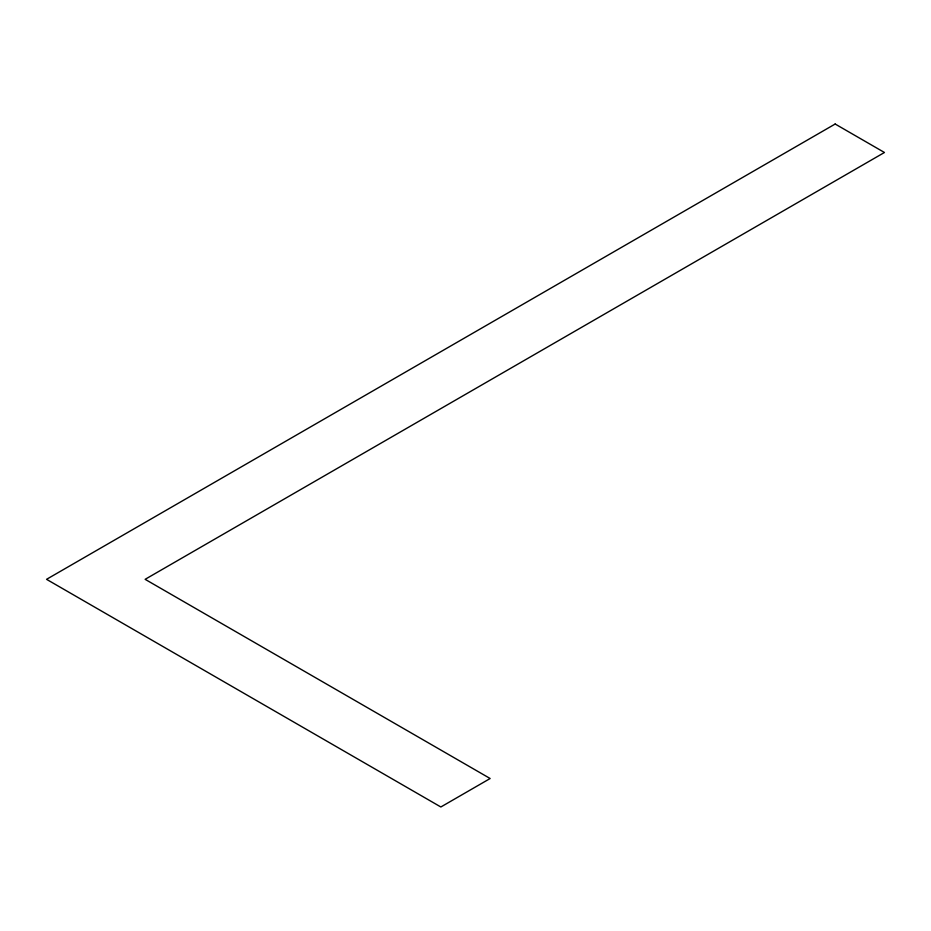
<?xml version="1.0" encoding="UTF-8"?>
<svg xmlns="http://www.w3.org/2000/svg" width="931" height="931" viewBox="0 0 931 931"><rect width="100%" height="100%" fill="white"/><g stroke="black" fill="none" stroke-linecap="round" stroke-linejoin="round"><path stroke-width="1.4" d="M835.165 124.021L46.55 579.326L440.852 806.979L490.148 778.514L145.131 579.326L884.45 152.486L835.165 124.021"/></g></svg>
